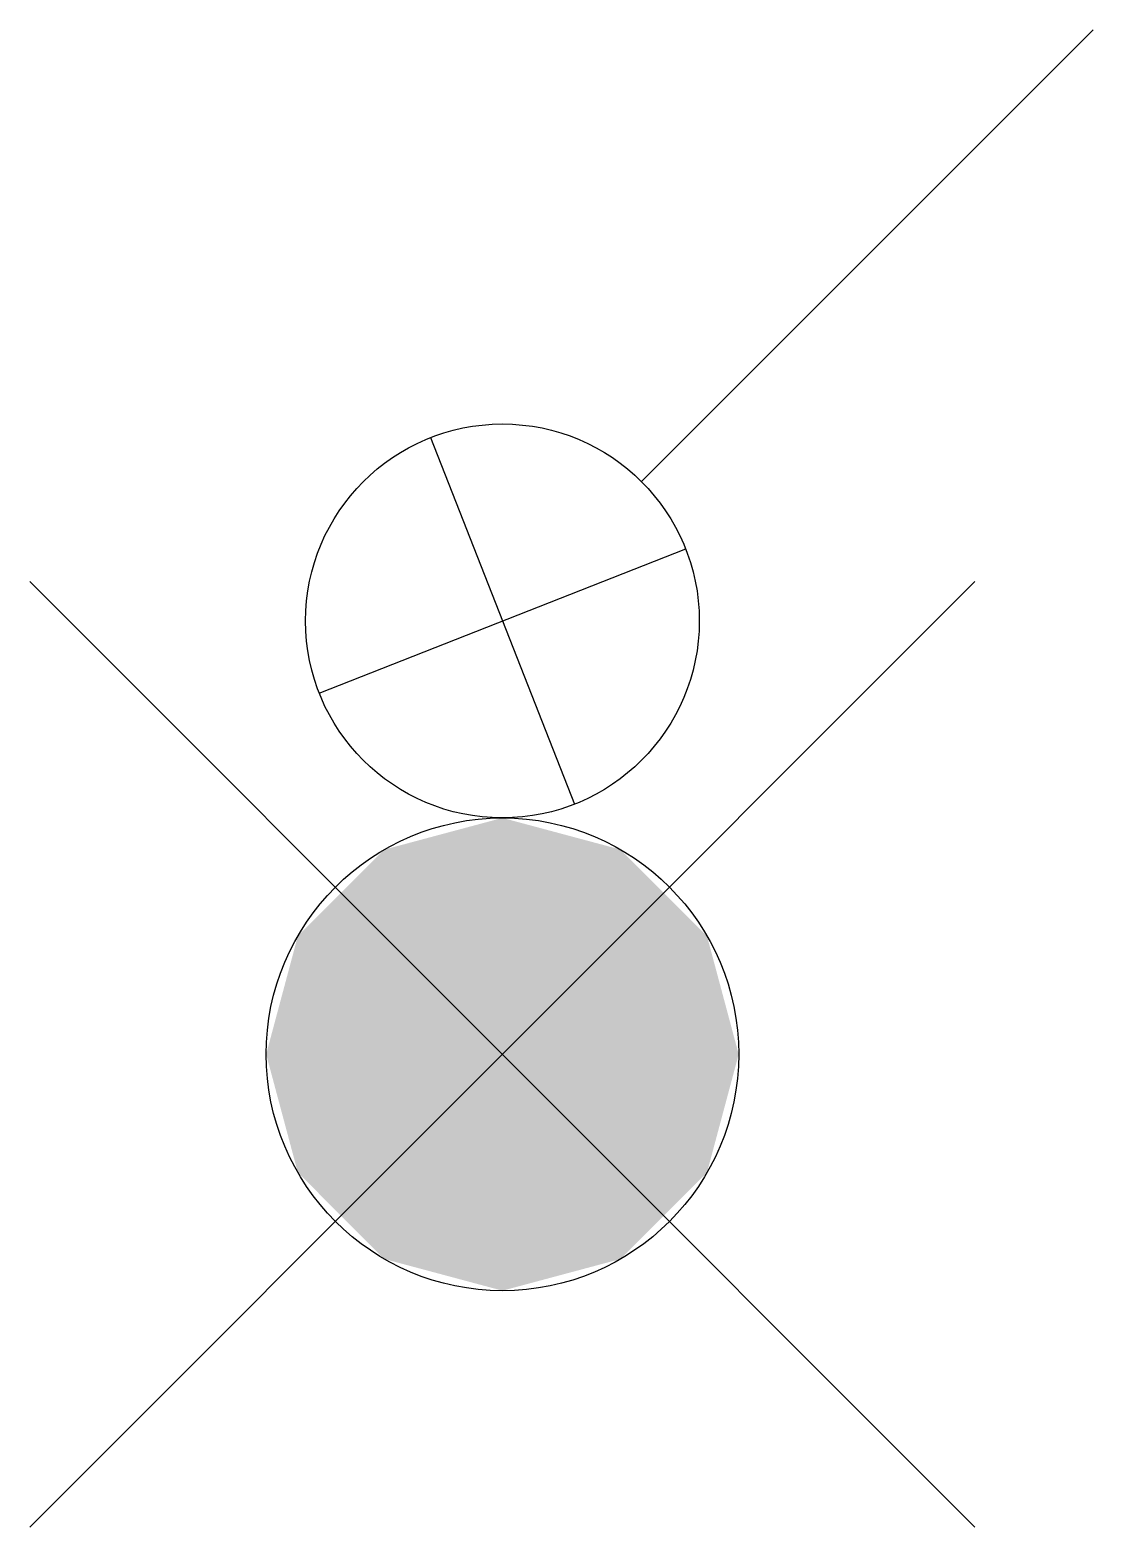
# Model space of a CAD drawing. Extents: x -0.5 to 0.63, y -0.5 to 1.08.
import ezdxf
from ezdxf.enums import TextEntityAlignment as Align

# ---------------------------------------------------------------- set-up
doc = ezdxf.new("R2010")
doc.units = 0
doc.header["$MEASUREMENT"] = 0
doc.styles.add('_TEL_DIM', font='SIMPLEX', dxfattribs={"width": 0.7, "height": 3.5, "bigfont": 'HZTXT'})

msp = doc.modelspace()

# ---------------------------------------------------------------- linework, layer by layer
for p, q in [((0.1473, 0.6057), (0.625, 1.0833)), ((-0.0762, 0.6522), (0.0762, 0.2644)), ((-0.1939, 0.3821), (0.1939, 0.5345)), ((0.5, 0.5), (-0.5, -0.5)), ((-0.5, 0.5), (0.5, -0.5))]:
    msp.add_line(p, q)
for centre, radius in [((0, 0.4583), 0.2083), ((0, 0), 0.25)]:
    msp.add_circle(centre, radius)
for points in [[(0, 0.25), (0, 0.25), (-0.125, 0.2165), (0.125, 0.2165)], [(-0.125, 0.2165), (0.125, 0.2165), (-0.2165, 0.125), (0.2165, 0.125)], [(-0.2165, 0.125), (0.2165, 0.125), (-0.25, 0), (0.25, 0)], [(-0.2165, -0.125), (0.2165, -0.125), (-0.25, 0), (0.25, 0)], [(-0.125, -0.2165), (0.125, -0.2165), (-0.2165, -0.125), (0.2165, -0.125)], [(0, -0.25), (0, -0.25), (-0.125, -0.2165), (0.125, -0.2165)]]:
    msp.add_solid(points)

# ---------------------------------------------------------------- texts
at = {"color": 7, "style": '_TEL_DIM', "flags": 1}
msp.add_attdef('A', text='', height=0.00002, dxfattribs=at).set_placement((0, 0), align=Align.MIDDLE_CENTER)

doc.saveas('drawing.dxf')
